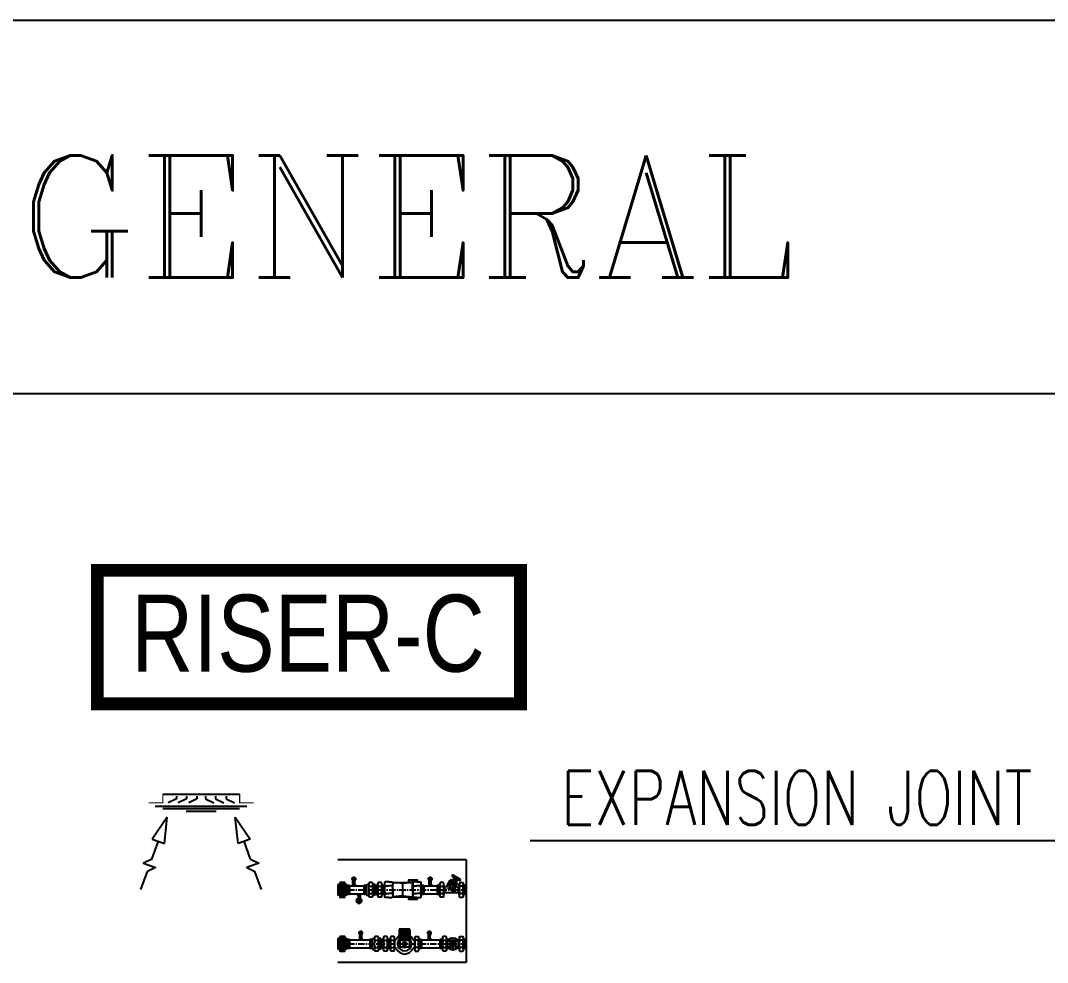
# Model space of a CAD drawing. Extents: x 462150 to 584251, y 35809 to 87318.
# Drawn here: x 517754 to 519756, y 57776 to 59612 of the extents above; entities that cross this region are included whole.
import ezdxf

# ---------------------------------------------------------------- set-up
doc = ezdxf.new("R2010")
doc.units = 0
doc.header["$LTSCALE"] = 500
doc.header["$MEASUREMENT"] = 0
doc.linetypes.add('CENTER', pattern=[2, 1.25, -0.25, 0.25, -0.25])
for name, color, linetype in [('AC-EQUIPMENT', 230, 'Continuous'), ('AC-FD', 2, 'Continuous'), ('AC-HOCK-UP', 9, 'Continuous'), ('AC-TEXT', 7, 'Continuous'), ('AC-TEXT-L', 1, 'Continuous'), ('M-FAD', 7, 'Continuous'), ('MH-RARR', 2, 'Continuous'), ('PL-W-TEXT', 7, 'Continuous'), ('W-LEADER', 1, 'Continuous'), ('W-TEXT', 2, 'Continuous')]:
    doc.layers.add(name, color=color, linetype=linetype)
doc.styles.add('ARIAL', font='arial.ttf', dxfattribs={"width": 0.8})
doc.styles.add('FF-LOOP', font='romanc.shx', dxfattribs={"height": 2})
doc.styles.add('SIMPLEX', font='SIMPLEX.SHX')
doc.dimstyles.new('DIM-SUPPORT', dxfattribs={"dimtxt": 90, "dimasz": 70, "dimexe": 20, "dimexo": 50, "dimgap": 0.09, "dimtad": 0, "dimdec": 0, "dimrnd": 5, "dimzin": 0, "dimdsep": 46, "dimtxsty": 'SIMPLEX', "dimblk": 'OBLIQUE', "dimcen": 0.09, "dimclrd": 256, "dimclre": 256, "dimclrt": 50, "dimadec": 0, "dimazin": 0, "dimtfac": 1, "dimtdec": 0, "dimtofl": 0, "dimtmove": 0, "dimatfit": 3, "dimfxl": 0, "dimtolj": 1, "dimtzin": 0, "dimarcsym": 0})

# ---------------------------------------------------------------- blocks, each defined once
blk = doc.blocks.new('M-arr06')
at = {"layer": 'MH-RARR'}
for p, q in [((-6, 0), (-4.5, 0)), ((-3.5, 0), (-2, 0)), ((0, 0), (-2, 0.5)), ((-2, 0.5), (-2, -0.5)), ((-2, -0.5), (0, 0))]:
    blk.add_line(p, q, dxfattribs=at)
blk.add_lwpolyline([(-3.5, 0), (-4, 0.5), (-4, -0.5), (-4.5, 0)], dxfattribs=at)
blk = doc.blocks.new('_Oblique')
at = {"color": 0, "linetype": 'ByBlock', "lineweight": -2}
blk.add_line((-0.5, -0.5), (0.5, 0.5), dxfattribs=at)

msp = doc.modelspace()

# ---------------------------------------------------------------- hatches: boundary and pattern name
at = {"layer": 'AC-HOCK-UP', "ltscale": 0.02}
h = msp.add_hatch(dxfattribs=at)
h.set_pattern_fill('AR-HBONE', color=256, scale=0.012484, style=0)
h.set_pattern_definition([(45, (621359.335, 30830.2406), (-1e-13, 1.793705002), [3.80502291, -1.26834097]), (135, (621360.2318, 30831.1375), (-1e-13, 1.793705002), [3.80502291, -1.26834097])])
h.paths.add_polyline_path([(518386.3, 57917.9), (518386.3, 57932.3), (518376.3, 57932.3), (518376.3, 57917.9)])
h.paths.add_polyline_path([(518386.3, 57917.9), (518376.3, 57917.9), (518376.3, 57903.6), (518386.3, 57903.6)])
h = msp.add_hatch(dxfattribs=at)
h.set_pattern_fill('AR-HBONE', color=256, scale=0.012484, style=0)
h.set_pattern_definition([(45, (621359.335, 30724.6762), (-1e-13, 1.793705002), [3.80502291, -1.26834097]), (135, (621360.2318, 30725.573), (-1e-13, 1.793705002), [3.80502291, -1.26834097])])
h.paths.add_polyline_path([(518386.3, 57812.4), (518386.3, 57826.7), (518376.3, 57826.7), (518376.3, 57812.4)])
h.paths.add_polyline_path([(518386.3, 57812.4), (518376.3, 57812.4), (518376.3, 57798), (518386.3, 57798)])

# ---------------------------------------------------------------- linework, layer by layer
for p, q in [((532792.6, 59612.2), (506272.1, 59612.2)), ((532792.6, 58884.7), (506272.1, 58884.7))]:
    msp.add_line(p, q)
at = {"layer": 'AC-EQUIPMENT'}
for p, q in [((518622.5, 57976.2), (518372.5, 57976.2)), ((518622.5, 57976.2), (518622.5, 57776.2)), ((518622.5, 57776.2), (518372.5, 57776.2))]:
    msp.add_line(p, q, dxfattribs=at)
at = {"layer": 'AC-HOCK-UP', "ltscale": 0.02}
for p, q in [((518401.9, 57940), (518401.9, 57942.6)), ((518401.9, 57942.6), (518405.8, 57942.6)), ((518405.8, 57940), (518405.8, 57942.6)), ((518550.7, 57940), (518550.7, 57942.6)), ((518550.7, 57942.6), (518554.6, 57942.6)), ((518554.6, 57940), (518554.6, 57942.6)), ((518595.2, 57945.5), (518595.5, 57946)), ((518610.3, 57935.8), (518595.5, 57944.3)), ((518611.6, 57937.8), (518596.7, 57946.4)), ((518603.4, 57942.5), (518603.7, 57943)), ((518603.4, 57942.5), (518603.7, 57943)), ((518605.9, 57941.8), (518603.7, 57943)), ((518376.3, 57928.3), (518372.5, 57928.3)), ((518372.5, 57928.3), (518372.5, 57907.6)), ((518390.4, 57928.2), (518386.3, 57928.2)), ((518390.4, 57907.5), (518390.4, 57928.2)), ((518392, 57925.8), (518392, 57910)), ((518393.7, 57925.8), (518393.7, 57910)), ((518395.3, 57925.8), (518423.6, 57925.8)), ((518395.3, 57925.8), (518395.3, 57910)), ((518401.4, 57929.2), (518401.4, 57926.7)), ((518405.8, 57929.4), (518402, 57929.4)), ((518405.7, 57929.4), (518402, 57929.4)), ((518405.7, 57926.5), (518402, 57926.5)), ((518402.6, 57926.7), (518402.6, 57929.1)), ((518405.1, 57926.7), (518405.1, 57929.1)), ((518406.3, 57929.1), (518406.3, 57926.7)), ((518423.6, 57925.8), (518423.6, 57910)), ((518425.2, 57925.8), (518425.2, 57910)), ((518426.8, 57925.8), (518426.8, 57910)), ((518428.4, 57928.2), (518432.5, 57928.2)), ((518428.4, 57907.5), (518428.4, 57928.2)), ((518432.5, 57928.5), (518432.5, 57907.1)), ((518439.8, 57932.3), (518433.8, 57932.3)), ((518434, 57925.1), (518439.6, 57925.1)), ((518441.1, 57928.5), (518441.1, 57907.1)), ((518445.2, 57928.2), (518441.1, 57928.2)), ((518445.2, 57907.5), (518445.2, 57928.2)), ((518446.8, 57925.8), (518446.8, 57910)), ((518448.4, 57925.8), (518448.4, 57910)), ((518450.1, 57928.5), (518450.1, 57907.1)), ((518450.1, 57925.8), (518450.1, 57910)), ((518457.3, 57932.3), (518451.3, 57932.3)), ((518451.5, 57925.1), (518457.2, 57925.1)), ((518458.6, 57928.5), (518458.6, 57907.1)), ((518460.2, 57925.8), (518460.2, 57910)), ((518461.9, 57925.8), (518461.9, 57910)), ((518463.5, 57925.8), (518464.5, 57925.8)), ((518463.5, 57925.8), (518463.5, 57910)), ((518471.8, 57933.2), (518464.7, 57933.2)), ((518464.9, 57925.3), (518471.8, 57925.3)), ((518471.8, 57933.2), (518478.9, 57933.2)), ((518478.8, 57925.3), (518471.8, 57925.3)), ((518499.4, 57929.9), (518479.6, 57932)), ((518479.6, 57932), (518519.1, 57932)), ((518480.2, 57918.1), (518480.2, 57928.9)), ((518519.1, 57932), (518499.4, 57929.9)), ((518499.4, 57906.3), (518499.4, 57929.9)), ((518518.5, 57918.1), (518518.5, 57928.9)), ((518526.9, 57933.2), (518519.8, 57933.2)), ((518520, 57925.3), (518526.9, 57925.3)), ((518526.9, 57933.2), (518534, 57933.2)), ((518533.8, 57925.3), (518526.9, 57925.3)), ((518535.2, 57925.8), (518534.2, 57925.8)), ((518535.2, 57925.8), (518535.2, 57910)), ((518536.9, 57925.8), (518536.9, 57910)), ((518538.5, 57925.8), (518538.5, 57910)), ((518540.1, 57925.8), (518540.1, 57910)), ((518540.1, 57925.8), (518566.2, 57925.8)), ((518550.2, 57929.2), (518550.2, 57926.7)), ((518554.6, 57929.4), (518550.8, 57929.4)), ((518554.6, 57929.4), (518550.8, 57929.4)), ((518554.6, 57926.5), (518550.8, 57926.5)), ((518551.4, 57926.7), (518551.4, 57929.1)), ((518553.9, 57926.7), (518553.9, 57929.1)), ((518555.2, 57929.1), (518555.2, 57926.7)), ((518566.2, 57925.8), (518566.2, 57910)), ((518567.8, 57925.8), (518567.8, 57910)), ((518569.5, 57925.8), (518569.5, 57910)), ((518571.1, 57928.5), (518571.1, 57907.1)), ((518571.1, 57925.8), (518571.1, 57910)), ((518578.3, 57932.3), (518572.3, 57932.3)), ((518572.5, 57925.1), (518578.1, 57925.1)), ((518579.6, 57907.7), (518579.6, 57928.5)), ((518585.9, 57926.2), (518591.7, 57936.3)), ((518591.3, 57924.2), (518586.4, 57927)), ((518593, 57927.1), (518588.1, 57929.9)), ((518603.3, 57925.1), (518589.8, 57932.9)), ((518603.8, 57926), (518590.3, 57933.8)), ((518591.3, 57924.2), (518593.5, 57928.1)), ((518605.2, 57928.5), (518591.7, 57936.3)), ((518593.5, 57921.6), (518591.7, 57922.7)), ((518592.1, 57936), (518592.6, 57936.9)), ((518592.6, 57935.8), (518593.5, 57937.3)), ((518592.9, 57937), (518594.7, 57936)), ((518594.3, 57936.2), (518593.4, 57936.7)), ((518594.7, 57936.6), (518593.5, 57937.3)), ((518593.8, 57935.1), (518594.7, 57936.6)), ((518594.3, 57934.8), (518594.8, 57935.7)), ((518594.7, 57934.6), (518596.6, 57937.9)), ((518595, 57922), (518597.3, 57925.9)), ((518596.9, 57927.5), (518595.1, 57928.5)), ((518604, 57933.7), (518596.6, 57937.9)), ((518601.6, 57922.1), (518596.7, 57925)), ((518597.6, 57937.3), (518598.8, 57939.3)), ((518606.2, 57935.7), (518598.1, 57940.4)), ((518598.2, 57940.6), (518599.1, 57942.2)), ((518605.2, 57935.7), (518598.5, 57939.5)), ((518599.9, 57919.2), (518605.2, 57928.5)), ((518599.9, 57923.3), (518606.6, 57923.3)), ((518602.3, 57930.2), (518604.1, 57933.3)), ((518602.7, 57930), (518603.2, 57930.8)), ((518603.2, 57929.7), (518604.1, 57931.2)), ((518605.3, 57929.9), (518603.5, 57930.9)), ((518603.8, 57933.8), (518604.9, 57935.8)), ((518604, 57930.6), (518604.8, 57930.2)), ((518604.1, 57931.2), (518605.3, 57930.5)), ((518604.4, 57929), (518605.3, 57930.5)), ((518604.9, 57928.7), (518605.4, 57929.6)), ((518605.5, 57941.2), (518605.9, 57941.8)), ((518605.5, 57941.2), (518605.9, 57941.8)), ((518606.3, 57936), (518607.2, 57937.5)), ((518609.1, 57907.7), (518609.1, 57928.5)), ((518610.4, 57932.3), (518616.4, 57932.3)), ((518616.2, 57925.1), (518610.6, 57925.1)), ((518611.5, 57936.1), (518611.8, 57936.6)), ((518617.6, 57928.5), (518617.6, 57907.1)), ((518617.6, 57925.8), (518617.6, 57910)), ((518619.2, 57925.8), (518619.2, 57910)), ((518620.9, 57925.8), (518620.9, 57910)), ((518622.5, 57925.8), (518622.5, 57910)), ((518376.3, 57907.6), (518372.5, 57907.6)), ((518390.4, 57907.5), (518386.3, 57907.5)), ((518395.3, 57910), (518423.6, 57910)), ((518411.7, 57906.7), (518411.7, 57909.2)), ((518416, 57909.4), (518412.3, 57909.4)), ((518416, 57906.5), (518412.3, 57906.5)), ((518416, 57906.5), (518412.3, 57906.5)), ((518412.9, 57909.1), (518412.9, 57906.7)), ((518415.4, 57909.1), (518415.4, 57906.8)), ((518416.6, 57906.7), (518416.6, 57909.2)), ((518428.4, 57907.5), (518432.5, 57907.5)), ((518439.8, 57903.5), (518433.8, 57903.5)), ((518434, 57910.7), (518439.6, 57910.7)), ((518445.2, 57907.5), (518441.1, 57907.5)), ((518457.3, 57903.5), (518451.3, 57903.5)), ((518451.5, 57910.7), (518457.1, 57910.7)), ((518463.5, 57910), (518464.3, 57910)), ((518471.8, 57903), (518464.7, 57903)), ((518464.9, 57910.8), (518471.8, 57910.8)), ((518478.8, 57910.8), (518471.8, 57910.8)), ((518471.8, 57903), (518478.9, 57903)), ((518499.4, 57906.3), (518479.6, 57904.2)), ((518479.6, 57904.2), (518519.1, 57904.2)), ((518480.2, 57918.1), (518480.2, 57907.3)), ((518499.4, 57906.3), (518519.1, 57904.2)), ((518518.5, 57918.1), (518518.5, 57907.3)), ((518526.9, 57903), (518519.8, 57903)), ((518520, 57910.8), (518526.9, 57910.8)), ((518533.8, 57910.8), (518526.9, 57910.8)), ((518526.9, 57903), (518534, 57903)), ((518535.2, 57910), (518534.4, 57910)), ((518540.1, 57910), (518566.2, 57910)), ((518578.3, 57903.5), (518572.3, 57903.5)), ((518572.5, 57910.7), (518578.1, 57910.7)), ((518606.6, 57912.1), (518581.7, 57912.1)), ((518601.8, 57912.9), (518586.4, 57921.8)), ((518601.2, 57918.5), (518595, 57922)), ((518610.4, 57903.5), (518616.4, 57903.5)), ((518616.2, 57910.7), (518610.6, 57910.7)), ((518413, 57897.1), (518410.7, 57899.4)), ((518410.7, 57893.8), (518413, 57896.1)), ((518413.6, 57897.7), (518411.3, 57900.1)), ((518411.3, 57893.1), (518413.6, 57895.5)), ((518411.9, 57897.6), (518411.5, 57897.1)), ((518411.5, 57897.1), (518411.5, 57896.1)), ((518411.9, 57895.6), (518411.5, 57896.1)), ((518411.9, 57900.9), (518411.9, 57901.7)), ((518411.9, 57898.2), (518411.9, 57897.6)), ((518411.9, 57895), (518411.9, 57895.6)), ((518411.9, 57892.3), (518411.9, 57891.5)), ((518416, 57900.7), (518412.3, 57900.7)), ((518416, 57892.5), (518412.3, 57892.5)), ((518415.7, 57901.9), (518412.5, 57901.9)), ((518415.7, 57900.7), (518412.5, 57900.7)), ((518415.7, 57892.5), (518412.5, 57892.5)), ((518415.7, 57891.3), (518412.5, 57891.3)), ((518413.3, 57901.4), (518413.3, 57901.7)), ((518413.3, 57900.9), (518413.3, 57901)), ((518413.3, 57892.3), (518413.3, 57892.2)), ((518413.3, 57891.8), (518413.3, 57891.5)), ((518414.6, 57897.7), (518416.9, 57900.1)), ((518414.6, 57895.5), (518416.9, 57893.1)), ((518415, 57901.4), (518415, 57901.7)), ((518415, 57900.9), (518415, 57901)), ((518415, 57892.3), (518415, 57892.2)), ((518415, 57891.8), (518415, 57891.5)), ((518415.3, 57897.1), (518417.6, 57899.4)), ((518415.3, 57896.1), (518417.6, 57893.8)), ((518416.1, 57898), (518416.5, 57897.5)), ((518416.1, 57895.2), (518416.5, 57895.7)), ((518416.4, 57900.9), (518416.4, 57901.7)), ((518416.4, 57892.3), (518416.4, 57891.5)), ((518416.5, 57897.5), (518416.7, 57897.5)), ((518416.5, 57895.7), (518416.7, 57895.7)), ((518416.7, 57897.5), (518416.7, 57895.7)), ((518376.3, 57822.7), (518372.5, 57822.7)), ((518372.5, 57822.7), (518372.5, 57802)), ((518390.4, 57822.7), (518386.3, 57822.7)), ((518390.4, 57802), (518390.4, 57822.7)), ((518414.8, 57823.6), (518414.8, 57821.1)), ((518415.4, 57834.4), (518415.4, 57837)), ((518415.4, 57837), (518419.3, 57837)), ((518419.2, 57823.8), (518415.5, 57823.8)), ((518419.2, 57823.8), (518415.5, 57823.8)), ((518416.1, 57821.2), (518416.1, 57823.6)), ((518418.6, 57821.2), (518418.6, 57823.6)), ((518419.3, 57834.4), (518419.3, 57837)), ((518419.8, 57823.6), (518419.8, 57821.1)), ((518439.7, 57822.7), (518443.8, 57822.7)), ((518439.7, 57802), (518439.7, 57822.7)), ((518443.8, 57822.9), (518443.8, 57801.6)), ((518451.1, 57826.8), (518445.1, 57826.8)), ((518452.3, 57822.9), (518452.3, 57801.6)), ((518456.5, 57822.7), (518452.3, 57822.7)), ((518456.4, 57802), (518456.5, 57822.7)), ((518461.3, 57822.9), (518461.3, 57801.6)), ((518468.6, 57826.8), (518462.6, 57826.8)), ((518469.8, 57822.9), (518469.8, 57801.6)), ((518474.7, 57822.9), (518474.7, 57801.6)), ((518482, 57826.8), (518476, 57826.8)), ((518483.2, 57822.9), (518483.2, 57801.6)), ((518492.4, 57839.2), (518492.4, 57808.4)), ((518492.4, 57839.2), (518513.1, 57839.2)), ((518493.3, 57839.2), (518493.3, 57822.2)), ((518494.8, 57841.6), (518510.7, 57841.6)), ((518495, 57839.2), (518495, 57822.2)), ((518497, 57839.2), (518497, 57822.2)), ((518499.2, 57839.2), (518499.2, 57822.2)), ((518501.1, 57839.2), (518501.1, 57822.2)), ((518504.4, 57839.2), (518504.4, 57822.2)), ((518506.3, 57839.2), (518506.3, 57822.2)), ((518508.5, 57839.2), (518508.5, 57822.2)), ((518510.5, 57839.2), (518510.5, 57822.2)), ((518512.2, 57839.2), (518512.2, 57822.2)), ((518513.1, 57839.2), (518513.1, 57808.4)), ((518522.3, 57822.9), (518522.3, 57801.6)), ((518523.5, 57826.8), (518529.5, 57826.8)), ((518530.8, 57822.9), (518530.8, 57801.6)), ((518548.6, 57823.6), (518548.6, 57821.1)), ((518549.1, 57834.4), (518549.1, 57837)), ((518549.1, 57837), (518553, 57837)), ((518552.9, 57823.8), (518549.2, 57823.8)), ((518552.9, 57823.8), (518549.2, 57823.8)), ((518549.8, 57821.2), (518549.8, 57823.6)), ((518552.3, 57821.2), (518552.3, 57823.6)), ((518553, 57834.4), (518553, 57837)), ((518553.5, 57823.6), (518553.5, 57821.1)), ((518576.4, 57822.9), (518576.4, 57801.6)), ((518583.7, 57826.8), (518577.7, 57826.8)), ((518584.9, 57822.9), (518584.9, 57801.6)), ((518609.1, 57822.9), (518609.1, 57801.6)), ((518610.4, 57826.8), (518616.4, 57826.8)), ((518617.6, 57822.9), (518617.6, 57801.6)), ((518392, 57820.3), (518392, 57804.4)), ((518393.7, 57820.3), (518393.7, 57804.4)), ((518395.3, 57820.3), (518434.8, 57820.3)), ((518395.3, 57820.3), (518395.3, 57804.4)), ((518395.3, 57804.4), (518434.8, 57804.4)), ((518419.2, 57820.9), (518415.5, 57820.9)), ((518434.8, 57820.3), (518434.8, 57804.4)), ((518436.4, 57820.3), (518436.4, 57804.4)), ((518438.1, 57820.3), (518438.1, 57804.4)), ((518445.2, 57819.6), (518450.9, 57819.6)), ((518445.2, 57805.1), (518450.9, 57805.1)), ((518458.1, 57820.3), (518458.1, 57804.4)), ((518459.7, 57820.3), (518459.7, 57804.4)), ((518461.3, 57820.3), (518461.3, 57804.4)), ((518462.8, 57819.6), (518468.4, 57819.6)), ((518462.8, 57805.1), (518468.4, 57805.1)), ((518471.5, 57820.3), (518471.5, 57804.4)), ((518473.1, 57820.3), (518473.1, 57804.4)), ((518474.7, 57820.3), (518475.3, 57820.3)), ((518474.7, 57820.3), (518474.7, 57804.4)), ((518474.7, 57820.3), (518474.7, 57804.4)), ((518474.7, 57804.4), (518475.3, 57804.4)), ((518476.2, 57819.6), (518481.8, 57819.6)), ((518476.2, 57805.1), (518481.8, 57805.1)), ((518492.4, 57822.2), (518513.1, 57822.2)), ((518493.3, 57820.2), (518493.3, 57808.4)), ((518511.1, 57806.3), (518494.4, 57806.3)), ((518494.8, 57819.8), (518510.7, 57819.8)), ((518499, 57806.3), (518499, 57805.2)), ((518506.5, 57805.2), (518499, 57805.2)), ((518506.5, 57806.3), (518506.5, 57805.2)), ((518512.2, 57820.2), (518512.2, 57808.4)), ((518529.3, 57819.6), (518523.7, 57819.6)), ((518529.3, 57805.1), (518523.7, 57805.1)), ((518530.8, 57820.3), (518530.2, 57820.3)), ((518530.8, 57804.4), (518530.2, 57804.4)), ((518530.8, 57820.3), (518530.8, 57804.4)), ((518530.8, 57820.3), (518530.8, 57804.4)), ((518530.8, 57820.3), (518530.8, 57804.4)), ((518532.4, 57820.3), (518532.4, 57804.4)), ((518534, 57820.3), (518534, 57804.4)), ((518535.7, 57820.3), (518535.7, 57804.4)), ((518535.7, 57820.3), (518571.6, 57820.3)), ((518535.7, 57804.4), (518571.6, 57804.4)), ((518552.9, 57820.9), (518549.2, 57820.9)), ((518571.6, 57820.3), (518571.6, 57804.4)), ((518573.2, 57820.3), (518573.2, 57804.4)), ((518574.8, 57820.3), (518574.8, 57804.4)), ((518576.4, 57820.3), (518576.4, 57804.4)), ((518577.9, 57819.6), (518583.5, 57819.6)), ((518577.9, 57805.1), (518583.5, 57805.1)), ((518584.9, 57820.3), (518588, 57820.3)), ((518584.9, 57804.4), (518588, 57804.4)), ((518594.2, 57813.5), (518588.5, 57819.3)), ((518594.2, 57811.2), (518588.5, 57805.4)), ((518595.8, 57815.2), (518590.1, 57820.9)), ((518595.8, 57809.5), (518590.1, 57803.8)), ((518593.1, 57817.9), (518594.6, 57817.9)), ((518593.6, 57807.6), (518594.9, 57806.6)), ((518594.6, 57817.9), (518595.8, 57818.8)), ((518594.9, 57806.6), (518594.9, 57805.9)), ((518594.9, 57805.9), (518599.1, 57805.9)), ((518595.8, 57818.8), (518598.3, 57818.8)), ((518604, 57820.9), (518598.2, 57815.2)), ((518598.2, 57809.5), (518604, 57803.8)), ((518599.5, 57817.9), (518598.3, 57818.8)), ((518600.4, 57807.6), (518599.1, 57806.6)), ((518599.1, 57806.6), (518599.1, 57805.9)), ((518601, 57817.9), (518599.5, 57817.9)), ((518605.6, 57819.3), (518599.8, 57813.5)), ((518599.8, 57811.2), (518605.6, 57805.4)), ((518606, 57820.3), (518609.1, 57820.3)), ((518606, 57804.4), (518609.1, 57804.4)), ((518616.2, 57819.6), (518610.6, 57819.6)), ((518616.2, 57805.1), (518610.6, 57805.1)), ((518617.6, 57820.3), (518617.6, 57804.4)), ((518619.2, 57820.3), (518619.2, 57804.4)), ((518620.9, 57820.3), (518620.9, 57804.4)), ((518622.5, 57820.3), (518622.5, 57820.3)), ((518622.5, 57820.3), (518622.5, 57804.4)), ((518622.5, 57804.4), (518622.5, 57804.4)), ((518376.3, 57802), (518372.5, 57802)), ((518390.4, 57802), (518386.3, 57802)), ((518439.7, 57802), (518443.8, 57802)), ((518451, 57797.9), (518445, 57797.9)), ((518456.4, 57802), (518452.3, 57802)), ((518468.6, 57797.9), (518462.6, 57797.9)), ((518482, 57797.9), (518476, 57797.9)), ((518523.5, 57797.9), (518529.5, 57797.9)), ((518583.7, 57797.9), (518577.7, 57797.9)), ((518610.4, 57797.9), (518616.4, 57797.9))]:
    msp.add_line(p, q, dxfattribs=at)
at = {"layer": 'AC-HOCK-UP', "color": 2, "linetype": 'CENTER', "ltscale": 0.02}
for p, q in [((518372.5, 57917.9), (518622.5, 57917.9)), ((518372.5, 57812.4), (518622.5, 57812.4))]:
    msp.add_line(p, q, dxfattribs=at)
at = {"layer": 'AC-HOCK-UP', "ltscale": 0.02}
for points in [[(518376.3, 57932.3), (518376.3, 57903.6), (518386.3, 57903.6), (518386.3, 57932.3)], [(518376.3, 57826.7), (518376.3, 57798), (518386.3, 57798), (518386.3, 57826.7)]]:
    msp.add_lwpolyline(points, close=True, dxfattribs=at)
for points in [[(518400.1, 57938.1), (518407.7, 57938.1), (518407.7, 57940), (518400.1, 57940), (518400.1, 57938.1)], [(518402, 57929.4), (518402, 57938.1)], [(518402, 57925.9), (518402, 57926.5)], [(518405.7, 57929.4), (518405.8, 57938.1)], [(518405.7, 57925.9), (518405.7, 57926.5)], [(518511.1, 57932), (518511.1, 57937.4), (518527.5, 57937.4), (518527.5, 57933.2)], [(518512.1, 57932), (518512.1, 57936.4), (518526.5, 57936.4), (518526.5, 57933.2)], [(518548.9, 57938.1), (518556.5, 57938.1), (518556.5, 57940), (518548.9, 57940), (518548.9, 57938.1)], [(518550.8, 57929.4), (518550.8, 57938.1)], [(518550.8, 57925.9), (518550.8, 57926.5)], [(518554.6, 57929.4), (518554.6, 57938.1)], [(518554.6, 57925.9), (518554.6, 57926.5)], [(518412.3, 57910), (518412.3, 57909.4)], [(518412.3, 57906.5), (518412.3, 57901.9)], [(518416, 57910), (518416, 57909.4)], [(518416, 57906.5), (518416, 57901.9)], [(518527.5, 57903), (518527.5, 57898.7), (518511.1, 57898.7), (518511.1, 57904.2)], [(518526.5, 57903), (518526.5, 57899.7), (518512.1, 57899.7), (518512.1, 57904.2)], [(518413.6, 57832.5), (518421.1, 57832.5), (518421.1, 57834.4), (518413.6, 57834.4), (518413.6, 57832.5)], [(518415.4, 57823.9), (518415.5, 57832.5)], [(518419.2, 57823.9), (518419.2, 57832.5)], [(518547.3, 57832.5), (518554.9, 57832.5), (518554.9, 57834.4), (518547.3, 57834.4), (518547.3, 57832.5)], [(518549.2, 57823.9), (518549.2, 57832.5)], [(518552.9, 57823.9), (518553, 57832.5)], [(518415.5, 57820.3), (518415.5, 57820.9)], [(518419.2, 57820.3), (518419.2, 57820.9)], [(518549.2, 57820.3), (518549.2, 57820.9)], [(518552.9, 57820.3), (518552.9, 57820.9)]]:
    msp.add_lwpolyline(points, dxfattribs=at)
for centre, radius in [((518581.8, 57917.9), 1.82), ((518607.2, 57917.8), 1.82), ((518414.1, 57896.6), 4.85), ((518414.1, 57896.6), 4.46), ((518414.1, 57896.6), 1.23), ((518414.1, 57896.6), 0.755), ((518597, 57812.4), 12), ((518597, 57812.4), 11), ((518502.8, 57812.4), 3.73), ((518597, 57812.4), 3.05), ((518597, 57812.4), 1.87)]:
    msp.add_circle(centre, radius, dxfattribs=at)
for centre, radius, start, end in [((518595.9, 57945), 0.843, 150, 240), ((518596.3, 57945.6), 0.843, 60, 150), ((518391.2, 57925.8), 0.811, 3.3637, 176.6337), ((518392.9, 57925.8), 0.811, 3.3637, 176.6337), ((518394.5, 57925.8), 0.811, 3.3637, 176.6337), ((518402, 57928.4), 0.95, 47.7281, 129.3032), ((518402, 57927.4), 0.95, 230.6943, 312.2693), ((518403.8, 57926.1), 3.27, 67.6101, 112.2586), ((518403.9, 57929.8), 3.27, 247.6101, 292.2586), ((518405.7, 57928.4), 0.95, 50.6943, 132.2693), ((518405.7, 57927.4), 0.95, 227.7281, 309.3032), ((518424.4, 57925.8), 0.811, 3.3663, 176.6363), ((518426, 57925.8), 0.811, 3.3663, 176.6363), ((518427.6, 57925.8), 0.811, 3.3663, 176.6363), ((518438.1, 57928.8), 5.52, 140.6943, 222.2693), ((518451.6, 57917.9), 19, 157.6101, 202.2586), ((518435.6, 57928.8), 5.52, 317.7281, 39.3032), ((518422.1, 57917.9), 19, 337.6101, 22.2586), ((518446, 57925.8), 0.811, 3.3637, 176.6337), ((518447.6, 57925.8), 0.811, 3.3637, 176.6337), ((518449.3, 57925.8), 0.811, 3.3637, 176.6337), ((518455.6, 57928.8), 5.52, 140.6943, 222.2693), ((518469.1, 57917.9), 19, 157.6101, 202.2586), ((518439.6, 57917.9), 19, 337.6101, 22.2586), ((518453.1, 57928.8), 5.52, 317.7281, 39.3032), ((518459.4, 57925.8), 0.811, 3.3663, 176.6363), ((518461, 57925.8), 0.811, 3.3663, 176.6363), ((518462.7, 57925.8), 0.811, 3.3663, 176.6363), ((518469.9, 57929.4), 6.44, 143.7011, 219.0168), ((518482.4, 57918.1), 19, 157.6101, 180), ((518473.8, 57929.4), 6.44, 320.9832, 36.2989), ((518461.2, 57918.1), 19, 0, 22.3899), ((518525, 57929.4), 6.44, 143.7011, 219.0168), ((518537.5, 57918.1), 19, 157.6101, 180), ((518528.8, 57929.4), 6.44, 320.9832, 36.2989), ((518516.3, 57918.1), 19, 0, 22.3899), ((518536.1, 57925.8), 0.811, 3.3637, 176.6337), ((518537.7, 57925.8), 0.811, 3.3637, 176.6337), ((518539.3, 57925.8), 0.811, 3.3637, 176.6337), ((518550.8, 57928.4), 0.95, 47.7281, 129.3032), ((518550.8, 57927.4), 0.95, 230.6943, 312.2693), ((518552.7, 57926.1), 3.27, 67.6101, 112.2586), ((518552.7, 57929.8), 3.27, 247.6101, 292.2586), ((518554.6, 57928.4), 0.95, 50.6943, 132.2693), ((518554.6, 57927.4), 0.95, 227.7281, 309.3032), ((518567, 57925.8), 0.811, 3.3637, 176.6337), ((518568.6, 57925.8), 0.811, 3.3637, 176.6337), ((518570.3, 57925.8), 0.811, 3.348, 176.6337), ((518576.6, 57928.8), 5.52, 140.6943, 222.2693), ((518590.1, 57917.9), 19, 157.6101, 202.2586), ((518590.1, 57917.9), 19, 157.6101, 202.2586), ((518574, 57928.8), 5.52, 317.7281, 39.3032), ((518560.6, 57917.9), 19, 337.6101, 22.2586), ((518582.1, 57926.4), 2.99, 178.7733, 260.3703), ((518581.8, 57924.6), 1.12, 260.3703, 279.893), ((518581, 57929), 5.62, 279.893, 330), ((518592.2, 57923.7), 1.12, 150, 240), ((518592.8, 57936.8), 0.225, 60, 150), ((518592.9, 57936.8), 0.225, 330, 60), ((518593.3, 57936.5), 0.225, 60, 150), ((518594.5, 57927.5), 1.12, 60, 150), ((518594.1, 57936.1), 0.225, 330, 60), ((518594.5, 57935.8), 0.225, 60, 150), ((518594.6, 57935.8), 0.225, 330, 60), ((518596.3, 57926.5), 1.12, 330, 60), ((518599, 57940.2), 0.843, 150, 240), ((518603.4, 57930.7), 0.225, 60, 150), ((518603.5, 57930.7), 0.225, 330, 60), ((518603.9, 57930.4), 0.225, 60, 150), ((518603.9, 57933.5), 0.225, 330, 60), ((518604.7, 57930), 0.225, 330, 60), ((518605.1, 57929.7), 0.225, 60, 150), ((518605.6, 57936.4), 0.843, 240, 330), ((518605.2, 57929.7), 0.225, 330, 60), ((518606, 57926.4), 3.13, 281.1799, 0.8443), ((518614.7, 57928.8), 5.52, 140.6968, 222.2719), ((518628.1, 57917.9), 19, 157.7414, 202.3899), ((518610.7, 57936.5), 0.843, 240, 330.0246), ((518611.1, 57937.1), 0.843, 330.0246, 60.0246), ((518612.1, 57928.8), 5.52, 317.7307, 39.3057), ((518598.6, 57917.9), 19, 337.7414, 22.3899), ((518598.6, 57917.9), 19, 337.7414, 22.3899), ((518618.4, 57925.8), 0.811, 3.3663, 176.652), ((518620, 57925.8), 0.811, 3.3663, 176.6363), ((518621.7, 57925.8), 0.811, 3.3663, 176.6363), ((518391.2, 57910.1), 0.811, 183.3637, 356.6337), ((518392.9, 57910.1), 0.811, 183.3637, 356.6337), ((518394.5, 57910.1), 0.811, 183.3637, 356.6337), ((518412.3, 57908.4), 0.95, 47.7307, 129.3057), ((518412.3, 57907.5), 0.95, 230.6968, 312.2719), ((518414.1, 57906.1), 3.27, 67.7414, 112.3899), ((518414.1, 57909.8), 3.27, 247.7414, 292.3899), ((518416, 57908.4), 0.95, 50.6968, 132.2719), ((518416, 57907.5), 0.95, 227.7307, 309.3057), ((518424.4, 57910.1), 0.811, 183.3663, 356.6363), ((518426, 57910.1), 0.811, 183.3663, 356.6363), ((518427.6, 57910.1), 0.811, 183.3663, 356.6363), ((518438.1, 57907), 5.52, 137.7281, 219.3032), ((518435.5, 57907), 5.52, 320.6943, 42.2693), ((518446, 57910.1), 0.811, 183.3637, 356.6337), ((518447.6, 57910.1), 0.811, 183.3637, 356.6337), ((518449.3, 57910.1), 0.811, 183.3637, 356.6337), ((518455.6, 57907), 5.52, 137.7281, 219.3032), ((518453.1, 57907), 5.52, 320.6943, 42.2693), ((518459.4, 57910.1), 0.811, 183.3663, 356.6363), ((518461, 57910.1), 0.811, 183.3663, 356.6363), ((518462.7, 57910.1), 0.811, 183.3663, 356.6363), ((518469.9, 57906.8), 6.44, 140.9832, 216.2989), ((518482.4, 57918.1), 19, 180, 202.3899), ((518461.2, 57918.1), 19, 337.6101, 0), ((518473.8, 57906.8), 6.44, 323.7011, 39.0168), ((518537.5, 57918.1), 19, 180, 202.3899), ((518525, 57906.8), 6.44, 140.9832, 216.2989), ((518516.3, 57918.1), 19, 337.6101, 0), ((518528.8, 57906.8), 6.44, 323.7011, 39.0168), ((518536.1, 57910.1), 0.811, 183.3637, 356.6337), ((518537.7, 57910.1), 0.811, 183.3637, 356.6337), ((518539.3, 57910.1), 0.811, 183.3637, 356.6337), ((518567, 57910.1), 0.811, 183.3637, 356.6337), ((518568.6, 57910.1), 0.811, 183.3637, 356.6337), ((518570.3, 57910.1), 0.811, 183.3637, 356.6337), ((518576.6, 57907), 5.52, 137.7281, 219.3032), ((518574, 57907), 5.52, 320.6943, 42.2693), ((518582.3, 57909), 3.12, 100.744, 180.5878), ((518590.9, 57917.7), 5.62, 270, 326.4885), ((518594.1, 57922.6), 1.12, 240, 330), ((518597, 57913.7), 1.69, 60, 146.4885), ((518604, 57923.3), 5.62, 240, 270), ((518604.6, 57917.7), 5.62, 240, 270), ((518606, 57909), 3.12, 359.4122, 79.256), ((518614.7, 57907), 5.52, 137.7307, 219.3057), ((518612.1, 57907), 5.52, 320.6968, 42.2719), ((518618.4, 57910.1), 0.811, 183.3663, 356.6363), ((518620, 57910.1), 0.811, 183.3663, 356.6363), ((518621.7, 57910.1), 0.811, 183.3663, 356.6363), ((518414.1, 57896.6), 2.31, 146.4687, 213.5313), ((518412.6, 57900.6), 1.36, 59.3068, 120.6932), ((518412.6, 57892.6), 1.36, 239.3068, 300.6932), ((518412.6, 57902), 1.36, 260.0405, 300.6932), ((518412.6, 57891.2), 1.36, 59.3068, 99.9595), ((518414.1, 57896.6), 2.31, 56.4687, 123.5313), ((518414.1, 57896.6), 2.31, 236.4687, 303.5313), ((518414.1, 57899.9), 2, 64.8391, 115.1609), ((518414.1, 57902.7), 2, 244.8391, 295.1609), ((518414.1, 57890.5), 2, 64.8391, 115.1609), ((518414.1, 57893.3), 2, 244.8391, 295.1609), ((518415.7, 57900.6), 1.36, 59.3068, 120.6932), ((518415.7, 57902), 1.36, 239.3068, 279.9595), ((518415.7, 57891.2), 1.36, 80.0405, 120.6932), ((518415.7, 57892.6), 1.36, 239.3068, 300.6932), ((518414.1, 57896.6), 2.31, 326.4687, 33.5313), ((518415.4, 57822.9), 0.95, 47.7281, 129.3032), ((518417.3, 57820.5), 3.27, 67.6101, 112.2586), ((518419.2, 57822.8), 0.95, 50.6943, 132.2693), ((518449.3, 57823.3), 5.52, 140.6943, 222.2693), ((518446.8, 57823.3), 5.52, 317.7281, 39.3032), ((518466.9, 57823.3), 5.52, 140.6943, 222.2693), ((518464.3, 57823.3), 5.52, 317.7281, 39.3032), ((518480.3, 57823.3), 5.52, 140.6943, 222.2693), ((518477.7, 57823.3), 5.52, 317.7281, 39.3032), ((518485.3, 57822.5), 2.08, 180, 337.5291), ((518502.8, 57815.3), 16.8, 128.1726, 157.5291), ((518494.8, 57839.2), 2.39, 90, 180), ((518510.7, 57839.2), 2.39, 0, 90), ((518502.8, 57815.3), 16.8, 22.4709, 51.8274), ((518520.2, 57822.5), 2.08, 202.4709, 0), ((518527.8, 57823.3), 5.52, 140.6968, 222.2719), ((518525.2, 57823.3), 5.52, 317.7307, 39.3057), ((518549.2, 57822.9), 0.95, 47.7281, 129.3032), ((518551, 57820.5), 3.27, 67.6101, 112.2586), ((518552.9, 57822.8), 0.95, 50.6943, 132.2693), ((518582, 57823.3), 5.52, 140.6943, 222.2693), ((518579.4, 57823.3), 5.52, 317.7281, 39.3032), ((518614.7, 57823.3), 5.52, 140.6968, 222.2719), ((518612.1, 57823.3), 5.52, 317.7307, 39.3057), ((518391.2, 57820.2), 0.811, 3.3637, 176.6337), ((518391.2, 57804.5), 0.811, 183.3637, 356.6337), ((518392.9, 57820.2), 0.811, 3.3637, 176.6337), ((518392.9, 57804.5), 0.811, 183.3637, 356.6337), ((518394.5, 57820.2), 0.811, 3.3637, 176.6337), ((518394.5, 57804.5), 0.811, 183.3637, 356.6337), ((518415.4, 57821.9), 0.95, 230.6943, 312.2693), ((518417.3, 57824.2), 3.27, 247.6101, 292.2586), ((518419.2, 57821.9), 0.95, 227.7281, 309.3032), ((518435.6, 57820.2), 0.811, 3.3663, 176.6363), ((518435.6, 57804.5), 0.811, 183.3663, 356.6363), ((518437.2, 57820.2), 0.811, 3.3663, 176.6363), ((518437.2, 57804.5), 0.811, 183.3663, 356.6363), ((518438.9, 57820.2), 0.811, 3.3663, 176.6363), ((518438.9, 57804.5), 0.811, 183.3663, 356.6363), ((518462.8, 57812.3), 19, 157.6101, 202.2586), ((518449.3, 57801.4), 5.52, 137.7281, 219.3032), ((518433.3, 57812.4), 19, 337.6101, 22.2586), ((518446.8, 57801.4), 5.52, 320.6943, 42.2693), ((518457.3, 57820.2), 0.811, 3.3663, 176.6363), ((518457.3, 57804.5), 0.811, 183.3663, 356.6363), ((518458.9, 57820.2), 0.811, 3.3663, 176.6363), ((518458.9, 57804.5), 0.811, 183.3663, 356.6363), ((518460.5, 57820.2), 0.811, 3.3663, 176.6363), ((518460.5, 57804.5), 0.811, 183.3663, 356.6363), ((518480.3, 57812.3), 19, 157.6101, 202.2586), ((518466.8, 57801.4), 5.52, 137.7281, 219.3032), ((518450.8, 57812.4), 19, 337.6101, 22.2586), ((518464.3, 57801.4), 5.52, 320.6943, 42.2693), ((518470.7, 57820.2), 0.811, 3.3637, 176.6337), ((518470.7, 57804.5), 0.811, 183.3637, 356.6337), ((518472.3, 57820.2), 0.811, 3.3637, 176.6337), ((518472.3, 57804.5), 0.811, 183.3637, 356.6337), ((518473.9, 57820.2), 0.811, 3.3637, 176.6337), ((518473.9, 57804.5), 0.811, 183.3637, 356.6337), ((518493.7, 57812.3), 19, 157.6101, 202.2586), ((518480.3, 57801.4), 5.52, 137.7281, 219.3032), ((518464.2, 57812.4), 19, 337.6101, 22.2586), ((518477.7, 57801.4), 5.52, 320.6943, 42.2693), ((518485.3, 57802.2), 2.08, 22.4709, 180), ((518502.8, 57809.4), 16.8, 202.4709, 337.5291), ((518502.8, 57812.4), 13.6, 139.6324, 40.3676), ((518494.8, 57822.2), 2.39, 180, 270), ((518494.4, 57808.4), 2.08, 180, 270), ((518495.4, 57808.4), 2.08, 180, 270), ((518510.1, 57808.4), 2.08, 270, 0), ((518510.7, 57822.2), 2.39, 270, 0), ((518511.1, 57808.4), 2.08, 270, 0), ((518520.2, 57802.2), 2.08, 0, 157.5291), ((518541.3, 57812.4), 19, 157.7414, 202.3899), ((518527.8, 57801.4), 5.52, 137.7307, 219.3057), ((518511.8, 57812.3), 19, 337.7414, 22.3899), ((518525.2, 57801.4), 5.52, 320.6968, 42.2719), ((518531.6, 57820.2), 0.811, 3.3663, 176.6363), ((518531.6, 57804.5), 0.811, 183.3663, 356.6363), ((518533.2, 57820.2), 0.811, 3.3663, 176.6363), ((518533.2, 57804.5), 0.811, 183.3663, 356.6363), ((518534.8, 57820.2), 0.811, 3.3663, 176.6363), ((518534.8, 57804.5), 0.811, 183.3663, 356.6363), ((518549.2, 57821.9), 0.95, 230.6943, 312.2693), ((518551, 57824.2), 3.27, 247.6101, 292.2586), ((518552.9, 57821.9), 0.95, 227.7281, 309.3032), ((518572.4, 57820.2), 0.811, 3.3637, 176.6337), ((518572.4, 57804.5), 0.811, 183.3637, 356.6337), ((518574, 57820.2), 0.811, 3.3637, 176.6337), ((518574, 57804.5), 0.811, 183.3637, 356.6337), ((518575.6, 57820.2), 0.811, 3.348, 176.6337), ((518575.6, 57804.5), 0.811, 183.3637, 356.6337), ((518595.4, 57812.3), 19, 157.6101, 202.2586), ((518581.9, 57801.4), 5.52, 137.7281, 219.3032), ((518565.9, 57812.4), 19, 337.6101, 22.2586), ((518579.4, 57801.4), 5.52, 320.6943, 42.2693), ((518597, 57812.4), 5.71, 146.4687, 213.5313), ((518597, 57812.4), 5.71, 56.4687, 123.5313), ((518597, 57812.4), 5.71, 236.4687, 303.5313), ((518597, 57812.4), 5.71, 326.4687, 33.5313), ((518628.1, 57812.4), 19, 157.7414, 202.3899), ((518614.7, 57801.4), 5.52, 137.7307, 219.3057), ((518598.6, 57812.3), 19, 337.7414, 22.3899), ((518598.6, 57812.3), 19, 337.7414, 22.3899), ((518612.1, 57801.4), 5.52, 320.6968, 42.2719), ((518618.4, 57820.2), 0.811, 3.3663, 176.652), ((518618.4, 57804.5), 0.811, 183.3663, 356.6363), ((518620, 57820.2), 0.811, 3.3663, 176.6363), ((518620, 57804.5), 0.811, 183.3663, 356.6363), ((518621.7, 57820.2), 0.811, 3.3663, 176.6363), ((518621.7, 57804.5), 0.811, 183.3663, 356.6363)]:
    msp.add_arc(centre, radius, start, end, dxfattribs=at)
at = {"layer": 'AC-TEXT-L', "const_width": 25}
msp.add_lwpolyline([(517903.9, 58280.3), (518728.6, 58280.3), (518728.6, 58540.5), (517903.9, 58540.5)], close=True, dxfattribs=at)
at = {"layer": 'M-FAD', "color": 2}
msp.add_line((518031.4, 58104.4), (518181.4, 58104.4), dxfattribs=at)
at = {"layer": 'M-FAD', "color": 1}
for p, q in [((518058.1, 58094.9), (518041.9, 58087.3)), ((518058.1, 58100.5), (518058.1, 58094.9)), ((518078, 58094.9), (518061.8, 58087.3)), ((518078, 58100.5), (518078, 58094.9)), ((518098.2, 58094.9), (518082.1, 58087.3)), ((518098.2, 58100.5), (518098.2, 58094.9)), ((518114.6, 58100.5), (518114.6, 58094.9)), ((518114.6, 58094.9), (518130.8, 58087.3)), ((518134.5, 58100.5), (518134.5, 58094.9)), ((518134.5, 58094.9), (518150.7, 58087.3)), ((518155.2, 58100.5), (518155.2, 58094.9)), ((518155.2, 58094.9), (518171.3, 58087.3)), ((518017, 58081), (518195.6, 58081)), ((518031.5, 58076.4), (518181.3, 58076.4)), ((518077.4, 58071.3), (518135.4, 58071.3))]:
    msp.add_line(p, q, dxfattribs=at)
at = {"layer": 'M-FAD', "color": 2, "const_width": 2.07}
for points in [[(518004.2, 58087.5), (518031.4, 58087.5), (518031.4, 58104.4)], [(518208.6, 58087.5), (518181.4, 58087.5), (518181.4, 58104.4)]]:
    msp.add_lwpolyline(points, dxfattribs=at)

# ---------------------------------------------------------------- block references
at = {"layer": 'AC-FD'}
for p, xscale, yscale, zscale, rotation in [((518039.9, 58059.5), 25.00000000000054, 25.00000000000054, 25.00000000000054, 70.10719429913256), ((518172.9, 58059.5), -25.00000000000056, 25, 25, 289.8928057008674)]:
    msp.add_blockref('M-arr06', p, dxfattribs=dict(at, xscale=xscale, yscale=yscale, zscale=zscale, rotation=rotation))

# ---------------------------------------------------------------- texts
at = {"layer": 'AC-TEXT', "insert": (518314.5, 58493), "char_height": 150, "width": 1697.195, "attachment_point": 2, "style": 'ARIAL'}
msp.add_mtext('RISER-C', dxfattribs=at)
at = {"layer": 'PL-W-TEXT', "style": 'FF-LOOP'}
msp.add_text('GENERAL', height=238.14, dxfattribs=at).set_placement((517749.2, 59111.2, 0))
at = {"layer": 'W-TEXT', "style": 'SIMPLEX', "width": 0.75}
msp.add_text('EXPANSION JOINT', height=105, dxfattribs=at).set_placement((518808.4, 58044.7))

# ---------------------------------------------------------------- leaders
at = {"layer": 'W-LEADER', "ltscale": 50}
msp.add_leader([(520183.3, 58341), (519888.5, 58013), (518747.5, 58013)], dimstyle='DIM-SUPPORT', dxfattribs=at)

doc.saveas('drawing.dxf')
